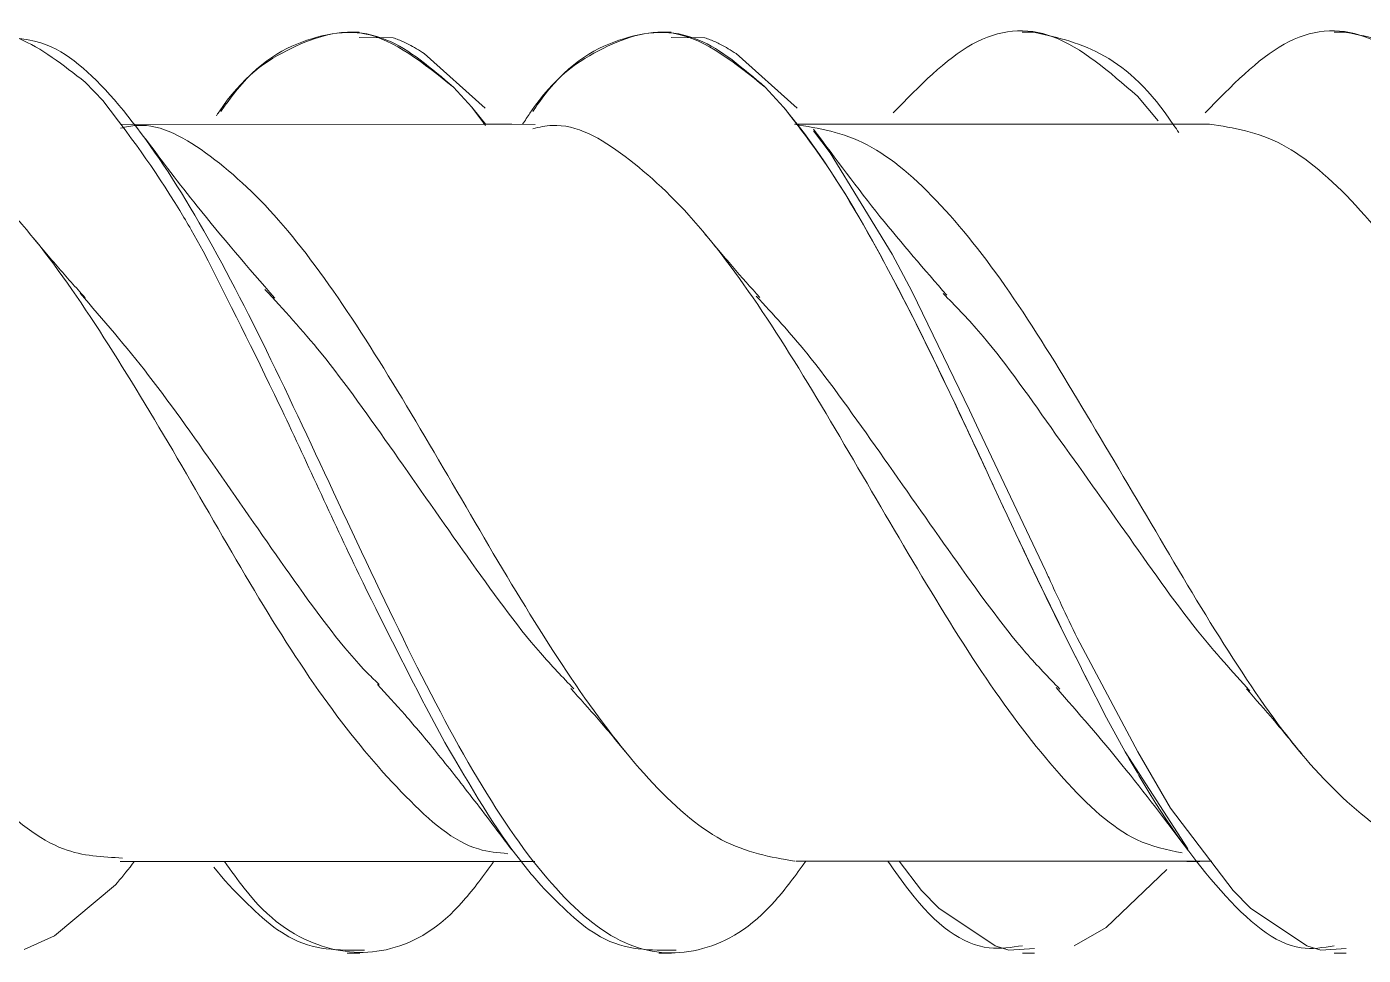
# Model space of a CAD drawing. Header units: inches. Extents: x -22 to 145, y -20 to 61.
# Drawn here: x 22.7757 to 22.9041, y 8.1188 to 8.2079 of the extents above; entities that cross this region are included whole.
import ezdxf

# ---------------------------------------------------------------- set-up
doc = ezdxf.new("R2010")
doc.units = ezdxf.units.IN
doc.header["$MEASUREMENT"] = 0
doc.layers.add('M-DET-THIN', color=9, linetype='Continuous')

# ---------------------------------------------------------------- blocks, each defined once
blk = doc.blocks.new('block 248')
at = {"lineweight": 0}
blk.add_open_spline([(4.51434, 7.18694), (4.51647, 7.18452), (4.5186, 7.18209), (4.52067, 7.17952), (4.52284, 7.17688), (4.52493, 7.17409), (4.52702, 7.1713)], degree=3, knots=[0, 0, 0, 0, 1, 1, 1, 2, 2, 2, 2], dxfattribs=at)
blk = doc.blocks.new('block 252')
at = {"lineweight": 0}
blk.add_lwpolyline([(4.54106, 7.16144), (4.5422, 7.16144)], dxfattribs=at)
blk = doc.blocks.new('block 258')
at = {"lineweight": 0}
blk.add_lwpolyline([(4.47737, 7.24984), (4.47624, 7.24984)], dxfattribs=at)
blk = doc.blocks.new('block 261')
at = {"lineweight": 0}
blk.add_open_spline([(4.50385, 7.22459), (4.50171, 7.22706), (4.49954, 7.22955), (4.49743, 7.23216), (4.49527, 7.23486), (4.49317, 7.2377), (4.49105, 7.24054)], degree=3, knots=[0, 0, 0, 0, 1, 1, 1, 2, 2, 2, 2], dxfattribs=at)
blk = doc.blocks.new('block 266')
at = {"lineweight": 0}
blk.add_open_spline([(4.43932, 7.22432), (4.43676, 7.22726), (4.43421, 7.23022), (4.43186, 7.23314), (4.43012, 7.2353), (4.42852, 7.23745), (4.42692, 7.2396)], degree=3, knots=[0, 0, 0, 0, 1, 1, 1, 2, 2, 2, 2], dxfattribs=at)
blk = doc.blocks.new('block 269')
at = {"lineweight": 0}
blk.add_lwpolyline([(4.47621, 7.16144), (4.47742, 7.16144)], dxfattribs=at)
blk = doc.blocks.new('block 275')
at = {"lineweight": 0}
blk.add_lwpolyline([(4.54224, 7.24984), (4.54103, 7.24984)], dxfattribs=at)
blk = doc.blocks.new('block 279')
at = {"lineweight": 0}
blk.add_open_spline([(4.44917, 7.18723), (4.45004, 7.18629), (4.45089, 7.18537), (4.45183, 7.18431), (4.45278, 7.18322), (4.45381, 7.182), (4.45484, 7.18072), (4.45598, 7.17934), (4.45713, 7.17786), (4.45825, 7.1764), (4.45956, 7.17473), (4.4608, 7.17305), (4.46207, 7.17138)], degree=3, knots=[0, 0, 0, 0, 1, 1, 1, 2, 2, 2, 3, 3, 3, 4, 4, 4, 4], dxfattribs=at)
blk = doc.blocks.new('block 286')
at = {"lineweight": 0}
blk.add_lwpolyline([(4.52903, 7.24102), (4.50916, 7.24102), (4.48929, 7.241)], dxfattribs=at)
blk = doc.blocks.new('block 292')
at = {"lineweight": 0}
blk.add_lwpolyline([(4.42448, 7.17026), (4.46429, 7.17026)], dxfattribs=at)
blk = doc.blocks.new('block 297')
at = {"lineweight": 0}
blk.add_open_spline([(4.53264, 7.18681), (4.5335, 7.1858), (4.5344, 7.18481), (4.53528, 7.18377), (4.53616, 7.18272), (4.53706, 7.18165), (4.53793, 7.18057)], degree=3, knots=[0, 0, 0, 0, 1, 1, 1, 2, 2, 2, 2], dxfattribs=at)
blk = doc.blocks.new('block 301')
at = {"lineweight": 0}
blk.add_open_spline([(4.42112, 7.22435), (4.4202, 7.22536), (4.41931, 7.22635), (4.41843, 7.22737), (4.41754, 7.2284), (4.41664, 7.22947), (4.41575, 7.23054)], degree=3, knots=[0, 0, 0, 0, 1, 1, 1, 2, 2, 2, 2], dxfattribs=at)
blk = doc.blocks.new('block 306')
at = {"lineweight": 0}
blk.add_open_spline([(4.4859, 7.22437), (4.48503, 7.22534), (4.48413, 7.22633), (4.48327, 7.22734), (4.4824, 7.22836), (4.4815, 7.22942), (4.48063, 7.23047)], degree=3, knots=[0, 0, 0, 0, 1, 1, 1, 2, 2, 2, 2], dxfattribs=at)
blk = doc.blocks.new('block 309')
at = {"lineweight": 0}
blk.add_lwpolyline([(4.48934, 7.17027), (4.50931, 7.17027), (4.52929, 7.17029)], dxfattribs=at)
blk = doc.blocks.new('block 315')
at = {"lineweight": 0}
blk.add_lwpolyline([(4.46433, 7.24099), (4.42448, 7.241)], dxfattribs=at)
blk = doc.blocks.new('block 318')
at = {"lineweight": 0}
blk.add_open_spline([(4.46775, 7.18686), (4.46862, 7.18588), (4.46949, 7.18491), (4.47037, 7.1839), (4.47125, 7.18289), (4.4721, 7.18184), (4.47298, 7.1808)], degree=3, knots=[0, 0, 0, 0, 1, 1, 1, 2, 2, 2, 2], dxfattribs=at)
blk = doc.blocks.new('block 328')
at = {"lineweight": 0}
blk.add_lwpolyline([(4.51112, 7.16144), (4.51226, 7.16144)], dxfattribs=at)
blk = doc.blocks.new('block 334')
at = {"lineweight": 0}
blk.add_lwpolyline([(4.44743, 7.24984), (4.44629, 7.24984)], dxfattribs=at)
blk = doc.blocks.new('block 337')
at = {"lineweight": 0}
blk.add_lwpolyline([(4.44626, 7.16144), (4.44749, 7.16144)], dxfattribs=at)
blk = doc.blocks.new('block 343')
at = {"lineweight": 0}
blk.add_lwpolyline([(4.51232, 7.24984), (4.5111, 7.24984)], dxfattribs=at)
blk = doc.blocks.new('block 346')
at = {"lineweight": 0}
blk.add_lwpolyline([(4.49908, 7.24102), (4.49062, 7.24102)], dxfattribs=at)
blk = doc.blocks.new('block 347')
at = {"lineweight": 0}
blk.add_lwpolyline([(4.46207, 7.241), (4.45934, 7.241)], dxfattribs=at)
blk = doc.blocks.new('block 357')
at = {"lineweight": 0}
blk.add_lwpolyline([(4.42582, 7.17026), (4.43436, 7.17026)], dxfattribs=at)
blk = doc.blocks.new('block 358')
at = {"lineweight": 0}
blk.add_lwpolyline([(4.5269, 7.17026), (4.52816, 7.17026)], dxfattribs=at)
blk = doc.blocks.new('block 782')
at = {"lineweight": 0}
blk.add_open_spline([(4.46312, 7.241), (4.46335, 7.24137), (4.4636, 7.24173), (4.46382, 7.24207), (4.46616, 7.24555), (4.46851, 7.24714), (4.47084, 7.24828), (4.47317, 7.24944), (4.47551, 7.25015), (4.47785, 7.24969), (4.48072, 7.24914), (4.48356, 7.24685), (4.48641, 7.24456)], degree=3, knots=[0, 0, 0, 0, 1, 1, 1, 2, 2, 2, 3, 3, 3, 4, 4, 4, 4], dxfattribs=at)
blk = doc.blocks.new('block 783')
at = {"lineweight": 0}
blk.add_lwpolyline([(4.48641, 7.24456), (4.48818, 7.24264)], dxfattribs=at)
blk = doc.blocks.new('block 784')
at = {"lineweight": 0}
blk.add_open_spline([(4.48818, 7.24264), (4.48942, 7.24105), (4.49066, 7.23947), (4.49189, 7.23767), (4.49422, 7.23431), (4.49657, 7.2302), (4.49892, 7.22573), (4.50125, 7.22126), (4.50358, 7.21644), (4.50592, 7.21145), (4.50814, 7.20676), (4.51034, 7.20194), (4.51256, 7.19735), (4.51476, 7.19275), (4.51697, 7.1884), (4.51918, 7.18405)], degree=3, knots=[0, 0, 0, 0, 1, 1, 1, 2, 2, 2, 3, 3, 3, 4, 4, 4, 5, 5, 5, 5], dxfattribs=at)
blk = doc.blocks.new('block 785')
at = {"lineweight": 0}
blk.add_lwpolyline([(4.51918, 7.18405), (4.52099, 7.18077)], dxfattribs=at)
blk = doc.blocks.new('block 786')
at = {"lineweight": 0}
blk.add_lwpolyline([(4.52099, 7.18077), (4.52699, 7.17146)], dxfattribs=at)
blk = doc.blocks.new('block 795')
at = {"lineweight": 0}
blk.add_open_spline([(4.48556, 7.22451), (4.48717, 7.22276), (4.48879, 7.22101), (4.4904, 7.21904), (4.49273, 7.21616), (4.49507, 7.21283), (4.49741, 7.20952), (4.49973, 7.20619), (4.50209, 7.20286), (4.50442, 7.19956), (4.50677, 7.19625), (4.50912, 7.19297), (4.51145, 7.19027), (4.51254, 7.18902), (4.51362, 7.18792), (4.51471, 7.18679)], degree=3, knots=[0, 0, 0, 0, 1, 1, 1, 2, 2, 2, 3, 3, 3, 4, 4, 4, 5, 5, 5, 5], dxfattribs=at)
blk = doc.blocks.new('block 799')
at = {"lineweight": 0}
blk.add_open_spline([(4.51918, 7.18405), (4.51705, 7.18824), (4.51492, 7.19241), (4.51279, 7.19682), (4.51023, 7.20213), (4.50767, 7.20777), (4.50512, 7.21319), (4.50255, 7.21862), (4.49998, 7.22383), (4.49741, 7.22853), (4.49485, 7.23323), (4.49227, 7.23745), (4.48972, 7.24073), (4.48921, 7.24139), (4.48869, 7.24201), (4.48818, 7.24264)], degree=3, knots=[0, 0, 0, 0, 1, 1, 1, 2, 2, 2, 3, 3, 3, 4, 4, 4, 5, 5, 5, 5], dxfattribs=at)
blk = doc.blocks.new('block 838')
at = {"lineweight": 0}
blk.add_lwpolyline([(4.41526, 7.16181), (4.41816, 7.1631)], dxfattribs=at)
blk = doc.blocks.new('block 839')
at = {"lineweight": 0}
blk.add_lwpolyline([(4.41816, 7.1631), (4.42402, 7.16801)], dxfattribs=at)
blk = doc.blocks.new('block 840')
at = {"lineweight": 0}
blk.add_open_spline([(4.42402, 7.16801), (4.42456, 7.16865), (4.42509, 7.16927), (4.42562, 7.16998), (4.4257, 7.17008), (4.42576, 7.17016), (4.42582, 7.17026)], degree=3, knots=[0, 0, 0, 0, 1, 1, 1, 2, 2, 2, 2], dxfattribs=at)
blk = doc.blocks.new('block 841')
at = {"lineweight": 0}
blk.add_lwpolyline([(4.47737, 7.24932), (4.48063, 7.2493)], dxfattribs=at)
blk = doc.blocks.new('block 842')
at = {"lineweight": 0}
blk.add_open_spline([(4.48063, 7.2493), (4.4808, 7.24924), (4.48097, 7.24919), (4.48114, 7.24911), (4.48146, 7.24899), (4.4818, 7.24883), (4.48213, 7.24867), (4.48261, 7.24841), (4.48312, 7.2481), (4.48362, 7.24779)], degree=3, knots=[0, 0, 0, 0, 1, 1, 1, 2, 2, 2, 3, 3, 3, 3], dxfattribs=at)
blk = doc.blocks.new('block 843')
at = {"lineweight": 0}
blk.add_lwpolyline([(4.48362, 7.24779), (4.48948, 7.24254)], dxfattribs=at)
blk = doc.blocks.new('block 844')
at = {"lineweight": 0}
blk.add_lwpolyline([(4.49106, 7.24038), (4.49264, 7.23827)], dxfattribs=at)
blk = doc.blocks.new('block 845')
at = {"lineweight": 0}
blk.add_lwpolyline([(4.49264, 7.23827), (4.49859, 7.22854)], dxfattribs=at)
blk = doc.blocks.new('block 846')
at = {"lineweight": 0}
blk.add_lwpolyline([(4.49859, 7.22854), (4.50053, 7.22491)], dxfattribs=at)
blk = doc.blocks.new('block 847')
at = {"lineweight": 0}
blk.add_lwpolyline([(4.50053, 7.22491), (4.50603, 7.21358)], dxfattribs=at)
blk = doc.blocks.new('block 848')
at = {"lineweight": 0}
blk.add_lwpolyline([(4.50603, 7.21358), (4.50693, 7.21165)], dxfattribs=at)
blk = doc.blocks.new('block 849')
at = {"lineweight": 0}
blk.add_lwpolyline([(4.50693, 7.21165), (4.51332, 7.19818)], dxfattribs=at)
blk = doc.blocks.new('block 850')
at = {"lineweight": 0}
blk.add_open_spline([(4.51332, 7.19818), (4.51351, 7.19779), (4.51369, 7.19739), (4.51386, 7.19698), (4.51419, 7.1963), (4.51452, 7.1956), (4.51484, 7.19492), (4.51536, 7.19383), (4.51584, 7.19277), (4.51636, 7.1917)], degree=3, knots=[0, 0, 0, 0, 1, 1, 1, 2, 2, 2, 3, 3, 3, 3], dxfattribs=at)
blk = doc.blocks.new('block 851')
at = {"lineweight": 0}
blk.add_lwpolyline([(4.51636, 7.1917), (4.52219, 7.18077)], dxfattribs=at)
blk = doc.blocks.new('block 852')
at = {"lineweight": 0}
blk.add_lwpolyline([(4.52219, 7.18077), (4.52534, 7.17537)], dxfattribs=at)
blk = doc.blocks.new('block 853')
at = {"lineweight": 0}
blk.add_lwpolyline([(4.52534, 7.17537), (4.53135, 7.16745)], dxfattribs=at)
blk = doc.blocks.new('block 854')
at = {"lineweight": 0}
blk.add_lwpolyline([(4.53135, 7.16745), (4.53302, 7.16578)], dxfattribs=at)
blk = doc.blocks.new('block 855')
at = {"lineweight": 0}
blk.add_lwpolyline([(4.53302, 7.16578), (4.53843, 7.16215)], dxfattribs=at)
blk = doc.blocks.new('block 856')
at = {"lineweight": 0}
blk.add_lwpolyline([(4.53843, 7.16215), (4.53977, 7.16173)], dxfattribs=at)
blk = doc.blocks.new('block 857')
at = {"lineweight": 0}
blk.add_lwpolyline([(4.53977, 7.16173), (4.5422, 7.16189)], dxfattribs=at)
blk = doc.blocks.new('block 875')
at = {"lineweight": 0}
blk.add_open_spline([(4.54106, 7.16217), (4.54001, 7.16199), (4.53893, 7.16181), (4.53787, 7.16196), (4.53531, 7.16232), (4.53274, 7.16456), (4.53017, 7.16745), (4.52762, 7.17032), (4.52504, 7.17387), (4.52249, 7.17817), (4.52199, 7.17901), (4.52149, 7.17989), (4.52099, 7.18077)], degree=3, knots=[0, 0, 0, 0, 1, 1, 1, 2, 2, 2, 3, 3, 3, 4, 4, 4, 4], dxfattribs=at)
blk = doc.blocks.new('block 876')
at = {"lineweight": 0}
blk.add_open_spline([(4.48641, 7.24456), (4.4843, 7.24638), (4.48215, 7.2482), (4.48004, 7.24909), (4.47749, 7.25018), (4.47491, 7.24994), (4.47235, 7.24906), (4.46978, 7.24818), (4.46723, 7.24667), (4.46466, 7.24307), (4.46447, 7.24279), (4.46428, 7.24251), (4.46409, 7.24222)], degree=3, knots=[0, 0, 0, 0, 1, 1, 1, 2, 2, 2, 3, 3, 3, 4, 4, 4, 4], dxfattribs=at)
blk = doc.blocks.new('block 890')
at = {"lineweight": 0}
blk.add_open_spline([(4.5035, 7.22476), (4.50464, 7.2236), (4.50578, 7.22245), (4.50689, 7.22115), (4.50923, 7.21847), (4.51153, 7.21519), (4.51386, 7.21189), (4.51621, 7.2086), (4.5186, 7.20528), (4.52094, 7.20195), (4.52329, 7.19864), (4.5256, 7.19529), (4.52792, 7.1924), (4.52961, 7.19031), (4.53128, 7.18845), (4.53296, 7.1866)], degree=3, knots=[0, 0, 0, 0, 1, 1, 1, 2, 2, 2, 3, 3, 3, 4, 4, 4, 5, 5, 5, 5], dxfattribs=at)
blk = doc.blocks.new('block 895')
at = {"lineweight": 0}
blk.add_open_spline([(4.41257, 7.24933), (4.41421, 7.2493), (4.41586, 7.24925), (4.41748, 7.2486), (4.41976, 7.24768), (4.42205, 7.24555), (4.42435, 7.24284), (4.42664, 7.24012), (4.42893, 7.23684), (4.43121, 7.233), (4.43352, 7.22916), (4.43579, 7.22479), (4.4381, 7.22015), (4.44038, 7.21551), (4.44267, 7.21061), (4.44496, 7.2057), (4.44735, 7.2006), (4.44974, 7.1955), (4.45211, 7.19069), (4.45448, 7.18592), (4.45684, 7.18141), (4.45923, 7.1775), (4.46159, 7.1736), (4.46395, 7.17026), (4.46633, 7.16768), (4.46867, 7.16508), (4.47102, 7.16323), (4.47336, 7.16228), (4.47571, 7.16133), (4.47806, 7.16126), (4.4804, 7.16189), (4.48272, 7.16253), (4.48507, 7.16386), (4.48739, 7.16651), (4.48837, 7.16761), (4.48934, 7.16894), (4.49032, 7.17029)], degree=3, knots=[0, 0, 0, 0, 1, 1, 1, 2, 2, 2, 3, 3, 3, 4, 4, 4, 5, 5, 5, 6, 6, 6, 7, 7, 7, 8, 8, 8, 9, 9, 9, 10, 10, 10, 11, 11, 11, 12, 12, 12, 12], dxfattribs=at)
blk = doc.blocks.new('block 896')
at = {"lineweight": 0}
blk.add_open_spline([(4.54224, 7.24982), (4.54446, 7.24938), (4.54669, 7.24895), (4.54893, 7.24755), (4.55116, 7.24615), (4.55339, 7.24379), (4.55561, 7.24089), (4.55782, 7.23799), (4.56005, 7.23454), (4.56226, 7.23064), (4.56447, 7.22674), (4.56668, 7.2224), (4.56888, 7.21787), (4.57108, 7.21332), (4.57329, 7.20856), (4.5755, 7.20384), (4.57779, 7.19895), (4.58008, 7.19407), (4.58236, 7.18951), (4.58467, 7.18493), (4.58694, 7.18067), (4.58925, 7.17693), (4.59153, 7.1732), (4.59382, 7.17001), (4.59611, 7.16753), (4.59841, 7.16503), (4.6007, 7.16324), (4.60298, 7.1623), (4.60528, 7.16135), (4.60756, 7.16125), (4.60985, 7.16183), (4.61214, 7.16241), (4.61444, 7.16368), (4.61673, 7.16618), (4.61781, 7.16737), (4.6189, 7.16883), (4.61998, 7.17031)], degree=3, knots=[0, 0, 0, 0, 1, 1, 1, 2, 2, 2, 3, 3, 3, 4, 4, 4, 5, 5, 5, 6, 6, 6, 7, 7, 7, 8, 8, 8, 9, 9, 9, 10, 10, 10, 11, 11, 11, 12, 12, 12, 12], dxfattribs=at)
blk = doc.blocks.new('block 899')
at = {"lineweight": 0}
blk.add_open_spline([(4.43837, 7.22516), (4.44016, 7.22322), (4.44195, 7.22125), (4.44377, 7.21904), (4.4461, 7.21615), (4.44844, 7.21283), (4.45077, 7.20952), (4.4531, 7.20619), (4.45543, 7.20286), (4.45778, 7.19955), (4.46013, 7.19625), (4.46247, 7.19297), (4.46482, 7.19027), (4.4659, 7.18904), (4.46696, 7.18793), (4.46805, 7.18681)], degree=3, knots=[0, 0, 0, 0, 1, 1, 1, 2, 2, 2, 3, 3, 3, 4, 4, 4, 5, 5, 5, 5], dxfattribs=at)
blk = doc.blocks.new('block 906')
at = {"lineweight": 0}
blk.add_open_spline([(4.52865, 7.24209), (4.53117, 7.24467), (4.53369, 7.24727), (4.53624, 7.24868), (4.53879, 7.2501), (4.5414, 7.25036), (4.54398, 7.2494), (4.54669, 7.24839), (4.5494, 7.24605), (4.55209, 7.2437)], degree=3, knots=[0, 0, 0, 0, 1, 1, 1, 2, 2, 2, 3, 3, 3, 3], dxfattribs=at)
blk = doc.blocks.new('block 907')
at = {"lineweight": 0}
blk.add_open_spline([(4.46487, 7.16797), (4.46677, 7.16602), (4.46867, 7.16407), (4.47061, 7.16302), (4.473, 7.1617), (4.47543, 7.16171), (4.47787, 7.16175)], degree=3, knots=[0, 0, 0, 0, 1, 1, 1, 2, 2, 2, 2], dxfattribs=at)
blk = doc.blocks.new('block 908')
at = {"lineweight": 0}
blk.add_lwpolyline([(4.46447, 7.16844), (4.46487, 7.16797)], dxfattribs=at)
blk = doc.blocks.new('block 909')
at = {"lineweight": 0}
blk.add_open_spline([(4.45565, 7.18168), (4.45809, 7.17749), (4.46053, 7.1733), (4.46303, 7.17018), (4.46349, 7.16957), (4.46398, 7.169), (4.46447, 7.16844)], degree=3, knots=[0, 0, 0, 0, 1, 1, 1, 2, 2, 2, 2], dxfattribs=at)
blk = doc.blocks.new('block 910')
at = {"lineweight": 0}
blk.add_lwpolyline([(4.45385, 7.18502), (4.45565, 7.18168)], dxfattribs=at)
blk = doc.blocks.new('block 911')
at = {"lineweight": 0}
blk.add_open_spline([(4.43246, 7.22881), (4.43487, 7.22402), (4.43729, 7.21924), (4.43975, 7.21412), (4.44228, 7.20881), (4.44483, 7.20314), (4.4474, 7.19781), (4.44955, 7.19339), (4.4517, 7.18921), (4.45385, 7.18502)], degree=3, knots=[0, 0, 0, 0, 1, 1, 1, 2, 2, 2, 3, 3, 3, 3], dxfattribs=at)
blk = doc.blocks.new('block 912')
at = {"lineweight": 0}
blk.add_lwpolyline([(4.43129, 7.23088), (4.43246, 7.22881)], dxfattribs=at)
blk = doc.blocks.new('block 913')
at = {"lineweight": 0}
blk.add_open_spline([(4.42283, 7.24326), (4.42526, 7.24006), (4.4277, 7.23686), (4.43019, 7.23273), (4.43056, 7.23214), (4.43092, 7.23152), (4.43129, 7.23088)], degree=3, knots=[0, 0, 0, 0, 1, 1, 1, 2, 2, 2, 2], dxfattribs=at)
blk = doc.blocks.new('block 914')
at = {"lineweight": 0}
blk.add_lwpolyline([(4.42112, 7.24505), (4.42283, 7.24326)], dxfattribs=at)
blk = doc.blocks.new('block 915')
at = {"lineweight": 0}
blk.add_open_spline([(4.39982, 7.24303), (4.40224, 7.24537), (4.40468, 7.24769), (4.40712, 7.24893), (4.40964, 7.25019), (4.41219, 7.25029), (4.41477, 7.24922), (4.41687, 7.24834), (4.419, 7.2467), (4.42112, 7.24505)], degree=3, knots=[0, 0, 0, 0, 1, 1, 1, 2, 2, 2, 3, 3, 3, 3], dxfattribs=at)
blk = doc.blocks.new('block 934')
at = {"lineweight": 0}
blk.add_open_spline([(4.42063, 7.2248), (4.42283, 7.22225), (4.425, 7.21972), (4.42721, 7.2169), (4.42955, 7.21387), (4.4319, 7.21051), (4.43425, 7.20716), (4.43655, 7.20382), (4.43887, 7.20049), (4.44119, 7.19721), (4.44353, 7.19393), (4.44591, 7.19069), (4.44826, 7.18829), (4.44862, 7.18793), (4.44899, 7.18757), (4.44936, 7.18723)], degree=3, knots=[0, 0, 0, 0, 1, 1, 1, 2, 2, 2, 3, 3, 3, 4, 4, 4, 5, 5, 5, 5], dxfattribs=at)
blk = doc.blocks.new('block 951')
at = {"lineweight": 0}
blk.add_open_spline([(4.39951, 7.24053), (4.40058, 7.24063), (4.40165, 7.24074), (4.40273, 7.24058), (4.40509, 7.24025), (4.40747, 7.23869), (4.40981, 7.2367), (4.41214, 7.23468), (4.41446, 7.23224), (4.41678, 7.22929), (4.41911, 7.22632), (4.42144, 7.22286), (4.4238, 7.21913), (4.42615, 7.21543), (4.4285, 7.21147), (4.43083, 7.20747), (4.43316, 7.20346), (4.43547, 7.19939), (4.4378, 7.19553), (4.44012, 7.19168), (4.44249, 7.18803), (4.44485, 7.18483), (4.44721, 7.18163), (4.44957, 7.17886), (4.45191, 7.1765), (4.45421, 7.17412), (4.45652, 7.17214), (4.45887, 7.17145), (4.4598, 7.17115), (4.46075, 7.17109), (4.4617, 7.171)], degree=3, knots=[0, 0, 0, 0, 1, 1, 1, 2, 2, 2, 3, 3, 3, 4, 4, 4, 5, 5, 5, 6, 6, 6, 7, 7, 7, 8, 8, 8, 9, 9, 9, 10, 10, 10, 10], dxfattribs=at)
blk = doc.blocks.new('block 952')
at = {"lineweight": 0}
blk.add_open_spline([(4.52908, 7.24102), (4.53139, 7.24065), (4.53369, 7.24029), (4.53603, 7.23905), (4.53836, 7.23783), (4.54075, 7.23577), (4.54311, 7.23322), (4.54547, 7.23067), (4.5478, 7.22767), (4.55013, 7.22425), (4.55247, 7.22086), (4.55476, 7.21706), (4.55709, 7.21314), (4.55945, 7.20923), (4.56182, 7.20518), (4.56418, 7.2012), (4.56653, 7.19724), (4.56884, 7.19334), (4.57116, 7.18974), (4.57349, 7.18613), (4.57581, 7.1828), (4.57816, 7.18009), (4.5805, 7.17736), (4.58289, 7.17524), (4.58524, 7.17341), (4.58755, 7.17157), (4.58985, 7.17003), (4.59218, 7.17035)], degree=3, knots=[0, 0, 0, 0, 1, 1, 1, 2, 2, 2, 3, 3, 3, 4, 4, 4, 5, 5, 5, 6, 6, 6, 7, 7, 7, 8, 8, 8, 9, 9, 9, 9], dxfattribs=at)
blk = doc.blocks.new('block 956')
at = {"lineweight": 0}
blk.add_open_spline([(4.35984, 7.2405), (4.36084, 7.24059), (4.36187, 7.24069), (4.3629, 7.24056), (4.36525, 7.24024), (4.36764, 7.23869), (4.36998, 7.2367), (4.37232, 7.2347), (4.37462, 7.23223), (4.37696, 7.22927), (4.37926, 7.2263), (4.38161, 7.22284), (4.38397, 7.21913), (4.3863, 7.21542), (4.38867, 7.21147), (4.39101, 7.20746), (4.39331, 7.20346), (4.39562, 7.1994), (4.39795, 7.19555), (4.40029, 7.1917), (4.40267, 7.18806), (4.40503, 7.18485), (4.40739, 7.18163), (4.40975, 7.17882), (4.41206, 7.1765), (4.41439, 7.17417), (4.4167, 7.17234), (4.41903, 7.17146), (4.4209, 7.17076), (4.4228, 7.17068), (4.4247, 7.17058)], degree=3, knots=[0, 0, 0, 0, 1, 1, 1, 2, 2, 2, 3, 3, 3, 4, 4, 4, 5, 5, 5, 6, 6, 6, 7, 7, 7, 8, 8, 8, 9, 9, 9, 10, 10, 10, 10], dxfattribs=at)
blk = doc.blocks.new('block 957')
at = {"lineweight": 0}
blk.add_open_spline([(4.48923, 7.241), (4.49154, 7.24063), (4.49386, 7.24024), (4.49621, 7.23902), (4.49854, 7.2378), (4.5009, 7.23576), (4.50329, 7.23322), (4.50563, 7.23068), (4.50798, 7.22767), (4.5103, 7.22425), (4.51262, 7.22086), (4.51492, 7.21706), (4.51726, 7.21314), (4.5196, 7.20923), (4.52199, 7.20518), (4.52435, 7.2012), (4.52668, 7.19724), (4.529, 7.19334), (4.53133, 7.18975), (4.53364, 7.18615), (4.53596, 7.18285), (4.53831, 7.1801), (4.54067, 7.17736), (4.54305, 7.17518), (4.54539, 7.17343), (4.54772, 7.17166), (4.55001, 7.17031), (4.55236, 7.17039), (4.55301, 7.1704), (4.55366, 7.17054), (4.5543, 7.17067)], degree=3, knots=[0, 0, 0, 0, 1, 1, 1, 2, 2, 2, 3, 3, 3, 4, 4, 4, 5, 5, 5, 6, 6, 6, 7, 7, 7, 8, 8, 8, 9, 9, 9, 10, 10, 10, 10], dxfattribs=at)
blk = doc.blocks.new('block 963')
at = {"lineweight": 0}
blk.add_open_spline([(4.46409, 7.24058), (4.46471, 7.24071), (4.46533, 7.24086), (4.46596, 7.24089), (4.46829, 7.241), (4.47062, 7.23967), (4.47296, 7.23791), (4.47529, 7.23616), (4.47762, 7.23399), (4.47997, 7.23127), (4.48232, 7.22854), (4.48466, 7.22529), (4.48701, 7.22172), (4.48934, 7.21814), (4.49166, 7.21427), (4.49401, 7.21028), (4.49634, 7.20632), (4.49867, 7.20228), (4.50102, 7.19834), (4.50337, 7.19442), (4.50571, 7.19061), (4.50806, 7.1872), (4.51039, 7.18381), (4.51273, 7.1808), (4.51506, 7.17822), (4.51739, 7.17564), (4.51972, 7.17347), (4.52207, 7.17235), (4.52354, 7.17166), (4.52499, 7.17136), (4.52645, 7.17107)], degree=3, knots=[0, 0, 0, 0, 1, 1, 1, 2, 2, 2, 3, 3, 3, 4, 4, 4, 5, 5, 5, 6, 6, 6, 7, 7, 7, 8, 8, 8, 9, 9, 9, 10, 10, 10, 10], dxfattribs=at)
blk = doc.blocks.new('block 967')
at = {"lineweight": 0}
blk.add_open_spline([(4.4245, 7.24063), (4.42502, 7.24074), (4.42557, 7.24086), (4.42611, 7.24089), (4.42846, 7.24103), (4.43078, 7.23968), (4.43312, 7.23793), (4.43547, 7.23619), (4.4378, 7.23401), (4.44013, 7.23129), (4.44247, 7.22857), (4.44481, 7.22529), (4.44716, 7.22172), (4.44949, 7.21814), (4.45183, 7.21427), (4.45417, 7.21028), (4.45652, 7.20632), (4.45885, 7.20226), (4.46118, 7.19834), (4.46353, 7.19442), (4.46588, 7.19063), (4.46822, 7.1872), (4.47057, 7.18379), (4.47288, 7.18077), (4.47522, 7.1782), (4.47757, 7.17565), (4.4799, 7.17358), (4.48223, 7.17234), (4.48458, 7.17109), (4.48693, 7.17068), (4.48926, 7.17027)], degree=3, knots=[0, 0, 0, 0, 1, 1, 1, 2, 2, 2, 3, 3, 3, 4, 4, 4, 5, 5, 5, 6, 6, 6, 7, 7, 7, 8, 8, 8, 9, 9, 9, 10, 10, 10, 10], dxfattribs=at)
blk = doc.blocks.new('block 992')
at = {"lineweight": 0}
blk.add_open_spline([(4.43371, 7.24181), (4.43376, 7.24189), (4.43381, 7.24199), (4.43388, 7.24207), (4.43623, 7.24563), (4.43856, 7.24716), (4.44089, 7.24828), (4.44324, 7.24941), (4.44559, 7.25015), (4.44792, 7.24969), (4.45077, 7.24916), (4.45362, 7.24685), (4.45648, 7.24456)], degree=3, knots=[0, 0, 0, 0, 1, 1, 1, 2, 2, 2, 3, 3, 3, 4, 4, 4, 4], dxfattribs=at)
blk = doc.blocks.new('block 993')
at = {"lineweight": 0}
blk.add_lwpolyline([(4.45648, 7.24456), (4.45823, 7.24264)], dxfattribs=at)
blk = doc.blocks.new('block 994')
at = {"lineweight": 0}
blk.add_lwpolyline([(4.45823, 7.24264), (4.45956, 7.24089)], dxfattribs=at)
blk = doc.blocks.new('block 1000')
at = {"lineweight": 0}
blk.add_lwpolyline([(4.45958, 7.24099), (4.45823, 7.24264)], dxfattribs=at)
blk = doc.blocks.new('block 1006')
at = {"lineweight": 0}
blk.add_lwpolyline([(4.51915, 7.1639), (4.52499, 7.16947)], dxfattribs=at)
blk = doc.blocks.new('block 1007')
at = {"lineweight": 0}
blk.add_lwpolyline([(4.51608, 7.16217), (4.51915, 7.1639)], dxfattribs=at)
blk = doc.blocks.new('block 1008')
at = {"lineweight": 0}
blk.add_lwpolyline([(4.50982, 7.16173), (4.51226, 7.16189)], dxfattribs=at)
blk = doc.blocks.new('block 1009')
at = {"lineweight": 0}
blk.add_lwpolyline([(4.50849, 7.16215), (4.50982, 7.16173)], dxfattribs=at)
blk = doc.blocks.new('block 1010')
at = {"lineweight": 0}
blk.add_lwpolyline([(4.50308, 7.16578), (4.50849, 7.16215)], dxfattribs=at)
blk = doc.blocks.new('block 1011')
at = {"lineweight": 0}
blk.add_lwpolyline([(4.50141, 7.16745), (4.50308, 7.16578)], dxfattribs=at)
blk = doc.blocks.new('block 1012')
at = {"lineweight": 0}
blk.add_lwpolyline([(4.49927, 7.17027), (4.50141, 7.16745)], dxfattribs=at)
blk = doc.blocks.new('block 1013')
at = {"lineweight": 0}
blk.add_lwpolyline([(4.45368, 7.24779), (4.45953, 7.24254)], dxfattribs=at)
blk = doc.blocks.new('block 1014')
at = {"lineweight": 0}
blk.add_open_spline([(4.45069, 7.2493), (4.45085, 7.24924), (4.45101, 7.24919), (4.4512, 7.24911), (4.45153, 7.24899), (4.45185, 7.24883), (4.45219, 7.24867), (4.45268, 7.24841), (4.45318, 7.2481), (4.45368, 7.24779)], degree=3, knots=[0, 0, 0, 0, 1, 1, 1, 2, 2, 2, 3, 3, 3, 3], dxfattribs=at)
blk = doc.blocks.new('block 1015')
at = {"lineweight": 0}
blk.add_lwpolyline([(4.44743, 7.24932), (4.45069, 7.2493)], dxfattribs=at)
blk = doc.blocks.new('block 1047')
at = {"lineweight": 0}
blk.add_open_spline([(4.51112, 7.16217), (4.51007, 7.16201), (4.509, 7.16184), (4.50792, 7.16196), (4.50537, 7.16224), (4.5028, 7.16412), (4.50025, 7.16745), (4.49956, 7.16833), (4.49888, 7.1693), (4.49819, 7.17029)], degree=3, knots=[0, 0, 0, 0, 1, 1, 1, 2, 2, 2, 3, 3, 3, 3], dxfattribs=at)
blk = doc.blocks.new('block 1048')
at = {"lineweight": 0}
blk.add_open_spline([(4.45648, 7.24456), (4.45435, 7.24638), (4.45222, 7.2482), (4.45009, 7.24909), (4.44754, 7.25018), (4.44498, 7.24994), (4.44241, 7.24906), (4.43984, 7.24818), (4.43729, 7.24667), (4.43474, 7.24307), (4.43453, 7.24279), (4.43433, 7.24251), (4.43414, 7.24222)], degree=3, knots=[0, 0, 0, 0, 1, 1, 1, 2, 2, 2, 3, 3, 3, 4, 4, 4, 4], dxfattribs=at)
blk = doc.blocks.new('block 1060')
at = {"lineweight": 0}
blk.add_open_spline([(4.43449, 7.17026), (4.43514, 7.16936), (4.43575, 7.16847), (4.43639, 7.16768), (4.43872, 7.16466), (4.44108, 7.16311), (4.44344, 7.16228), (4.44578, 7.16144), (4.44811, 7.16129), (4.45044, 7.16189), (4.45279, 7.16249), (4.45514, 7.16384), (4.45745, 7.16651), (4.45843, 7.16761), (4.45939, 7.16894), (4.46037, 7.17027)], degree=3, knots=[0, 0, 0, 0, 1, 1, 1, 2, 2, 2, 3, 3, 3, 4, 4, 4, 5, 5, 5, 5], dxfattribs=at)
blk = doc.blocks.new('block 1061')
at = {"lineweight": 0}
blk.add_open_spline([(4.51232, 7.24982), (4.51454, 7.24932), (4.51677, 7.2488), (4.51899, 7.24755), (4.52122, 7.24628), (4.52344, 7.24427), (4.52566, 7.24089), (4.52583, 7.24066), (4.52596, 7.24044), (4.52613, 7.24021)], degree=3, knots=[0, 0, 0, 0, 1, 1, 1, 2, 2, 2, 3, 3, 3, 3], dxfattribs=at)
blk = doc.blocks.new('block 1065')
at = {"lineweight": 0}
blk.add_lwpolyline([(4.52215, 7.2437), (4.52415, 7.24134)], dxfattribs=at)
blk = doc.blocks.new('block 1066')
at = {"lineweight": 0}
blk.add_open_spline([(4.49871, 7.24209), (4.50122, 7.24467), (4.50373, 7.24727), (4.5063, 7.24868), (4.50887, 7.2501), (4.51146, 7.25036), (4.51403, 7.2494), (4.51677, 7.24839), (4.51945, 7.24605), (4.52215, 7.2437)], degree=3, knots=[0, 0, 0, 0, 1, 1, 1, 2, 2, 2, 3, 3, 3, 3], dxfattribs=at)
blk = doc.blocks.new('block 1067')
at = {"lineweight": 0}
blk.add_open_spline([(4.43494, 7.16797), (4.43684, 7.16602), (4.43874, 7.16407), (4.44068, 7.16302), (4.44304, 7.1617), (4.44548, 7.16171), (4.44792, 7.16175)], degree=3, knots=[0, 0, 0, 0, 1, 1, 1, 2, 2, 2, 2], dxfattribs=at)
blk = doc.blocks.new('block 1068')
at = {"lineweight": 0}
blk.add_lwpolyline([(4.43453, 7.16844), (4.43494, 7.16797)], dxfattribs=at)
blk = doc.blocks.new('block 1069')
at = {"lineweight": 0}
blk.add_lwpolyline([(4.43347, 7.16971), (4.43453, 7.16844)], dxfattribs=at)

msp = doc.modelspace()

# ---------------------------------------------------------------- block references
at = {"layer": 'M-DET-THIN', "color": 9}
for name in ['block 915', 'block 992', 'block 1048', 'block 334', 'block 782', 'block 876', 'block 258', 'block 1066', 'block 343', 'block 1061', 'block 906', 'block 275', 'block 896', 'block 895', 'block 1015', 'block 1014', 'block 841', 'block 842', 'block 1013', 'block 843', 'block 914', 'block 993', 'block 783', 'block 913', 'block 1065', 'block 994', 'block 1000', 'block 784', 'block 799', 'block 956', 'block 951', 'block 315', 'block 967', 'block 347', 'block 963', 'block 957', 'block 286', 'block 346', 'block 952', 'block 266', 'block 261', 'block 844', 'block 845', 'block 301', 'block 912', 'block 306', 'block 911', 'block 846', 'block 934', 'block 899', 'block 795', 'block 847', 'block 890', 'block 848', 'block 849', 'block 850', 'block 851', 'block 279', 'block 318', 'block 248', 'block 297', 'block 910', 'block 785', 'block 909', 'block 786', 'block 875', 'block 852', 'block 853', 'block 840', 'block 292', 'block 357', 'block 1060', 'block 309', 'block 1047', 'block 1012', 'block 358', 'block 1069', 'block 1006', 'block 839', 'block 1068', 'block 1067', 'block 908', 'block 907', 'block 1011', 'block 854', 'block 1010', 'block 855', 'block 1007', 'block 838', 'block 337', 'block 269', 'block 1009', 'block 1008', 'block 328', 'block 856', 'block 857', 'block 252']:
    msp.add_blockref(name, (18.36023, 0.95754), dxfattribs=at)

doc.saveas('drawing.dxf')
